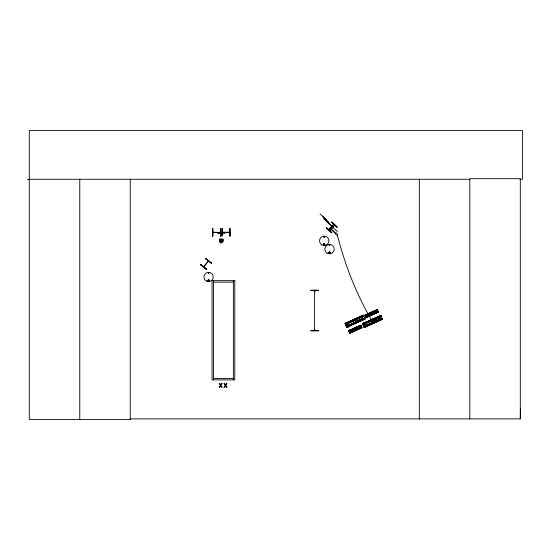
<?xml version="1.0" encoding="UTF-8"?>
<svg xmlns="http://www.w3.org/2000/svg" width="550" height="550" viewBox="0 0 550 550"><rect width="100%" height="100%" fill="white"/><g stroke="black" fill="none" stroke-linecap="round" stroke-linejoin="round"><path stroke-width="0.82" d="M519.929 179.252L522.5 179.252L522.5 130.556L29.274 130.556L29.274 419.444L130.322 419.444L130.254 418.88L520.307 418.88L520.382 408.437M314.834 290.668L314.882 291.472M314.572 329.684L314.875 330.488M314.572 329.766L314.909 330.357M208.374 273.144L208.821 273.082L208.416 273.192M323.854 236.968C325.174 235.73 323.95 238.494 323.964 236.706M324.418 237.016L324.026 237.077L324.321 236.796M324.713 244.441C323.819 242.619 323.606 245.706 324.61 244.53M329.106 245.238C330.172 243.884 329.718 246.709 329.154 245.149M329.292 245.183L329.622 245.438L329.512 245.011M329.024 252.45C331.086 254.327 329.147 251.185 329.395 252.154M221.148 242.034L222.681 240.962L221.609 239.429L220.076 240.501L221.148 242.034L221.416 240.522L221.341 240.941M221.416 240.522L221.609 239.429M204.311 266.296L203.637 266.722M208.141 261.656L207.817 261.394L208.464 261.25M331.313 227.508L331.657 227.026M349.216 331.719L349.827 331.76M204.325 266.406L204.002 266.152M222.31 232.231L223.19 232.567M208.986 280.706C206.814 281.229 209.846 278.974 208.732 280.974M329.897 252.808L329.512 253.028M200.578 264.791L200.839 264.468L206.642 269.136L206.381 269.459L200.578 264.791L206.401 269.431M205.762 258.349L205.501 258.672L211.303 263.333L211.564 263.01L205.741 258.376M203.686 266.661L208.251 260.982M212.877 232.471L213.029 232.169M219.567 232.169L219.464 232.506M229.756 232.526L222.434 232.567L222.468 232.189M223.142 232.485L223.039 232.196M229.653 232.471L222.31 232.492M220.529 241.746L221.244 240.893M221.512 240.57L222.228 239.718M320.018 213.881L328.989 222.276M322.431 216.136L326.721 220M326.473 227.617L326.184 227.92L331.643 232.98L331.904 232.698L326.473 227.617L331.87 232.739M328.584 229.591L333.664 224.159M328.811 229.804L333.967 224.441M329.491 230.443L334.613 225.046L329.567 230.512M329.794 230.725L334.847 225.266M336.985 227.267L337.274 226.964L331.815 221.904L331.554 222.186L337.026 227.232L331.623 222.111M335.266 234.286L336.538 232.932M336.469 235.421L337.741 234.059M314.841 291.418L314.861 290.771M314.834 330.433L314.834 329.759M203.968 266.784L208.519 261.154M314.579 290.668L314.579 330.433M331.746 227.886L332.173 227.425L331.712 226.999M363.378 315.095L345.008 323.393L346.796 327.305L365.152 318.993L363.378 315.095L345.043 323.476M345.139 323.689L363.495 315.363M363.578 315.549L345.242 323.909L363.619 315.631M365.056 315.047L377.286 309.471L378.469 312.07L366.217 317.597L365.028 314.992M346.081 323.723L355.252 319.557L346.108 323.792M359.081 317.831L356.792 318.883L359.123 317.914M360.621 317.157L363.674 315.755M365.118 315.191L377.362 309.636M360.649 317.226L363.715 315.844M377.417 309.76L365.166 315.288L377.438 309.801M345.428 324.314L363.777 315.989M346.968 323.661L355.389 319.859M356.922 319.165L359.219 318.127M360.745 317.439L363.811 316.058M365.248 315.487L377.486 309.911M347.036 323.812L355.458 320.011M356.991 319.316L359.288 318.278L357.026 319.399M363.88 316.209L360.814 317.591L363.914 316.291M377.547 310.056L365.303 315.604L377.568 310.097M347.071 323.874L355.493 320.093M365.386 315.789L377.616 310.2M345.675 324.823L346.143 325.861M365.475 315.947L365.784 316.642M366.63 316.47L378.111 311.272M365.929 316.958L378.139 311.327M365.949 317.006L378.194 311.451M366.788 316.814L378.249 311.575M346.252 326.116L363.089 318.512M378.311 311.712L366.059 317.247L378.338 311.768M346.363 326.343L364.76 318.12M366.142 317.426L378.4 311.912M366.211 317.591L378.448 312.015M347.985 325.868L364.829 318.271M346.493 326.645L364.856 318.333M346.555 326.769L364.932 318.498M346.589 326.858L364.959 318.56M346.754 327.222L365.124 318.931M362.512 323.716L380.882 315.425M362.677 324.087L381.047 315.789M362.711 324.17L380.311 316.202M362.773 324.294L380.373 316.346M348.604 330.804L360.855 325.277L348.611 330.832M362.808 324.376L379.617 316.711M348.659 330.935L360.938 325.456M362.876 324.528L381.274 316.298M349.491 330.729L360.979 325.552M348.789 331.224L361.047 325.696L348.81 331.272M372.921 320.251L364.533 324.122L372.962 320.334M374.454 319.564L376.777 318.594L374.488 319.646M381.342 316.449L378.311 317.9L381.377 316.532M350.412 330.736L360.346 326.184M363.138 325.071L363.605 326.109M348.968 331.588L349.278 332.282M361.604 326.913L350.13 332.111L361.632 326.968M349.442 332.647L361.68 327.071M349.491 332.75L361.831 327.408M365.255 325.683L373.67 321.867M375.203 321.173L377.506 320.155M379.033 319.461L380.559 318.752M365.289 325.751L373.704 321.949M375.237 321.255L380.593 318.835M365.358 325.896L373.773 322.094M375.306 321.406L380.662 318.986M349.642 333.087L361.879 327.511M363.839 326.618L382.209 318.326M349.69 333.183L361.941 327.656L360.772 325.098L348.521 330.632L349.718 333.245L361.962 327.697M363.956 326.872L382.332 318.594M364.018 327.016L382.388 318.725M364.121 327.25L382.504 318.986M364.224 327.463L382.587 319.172M220.137 241.182L221.176 240.804M221.574 240.659L222.619 240.274M222.393 232.231L229.735 232.148L229.082 232.485M229.082 232.107L228.924 232.526M208.601 272.738C207.728 274.202 209.419 272.69 208.924 272.958M349.821 331.808L349.718 331.451M212.438 228.621L212.857 228.621L212.898 236.06L212.486 236.06L212.438 228.621L212.52 236.06M220.296 228.573L220.708 228.566L220.756 236.012L220.344 236.012M230.189 236.032L229.776 236.032L229.728 228.594L230.141 228.587L230.154 236.032M212.953 232.21L220.316 232.423L213.036 232.506M214.528 232.43L218.797 232.403M310.984 290.283L318.423 290.235L318.429 290.647L310.984 290.696L310.984 290.283L318.423 290.269M310.984 290.593L318.423 290.544M310.984 330.639L318.429 330.591M318.429 330.866L310.991 330.949L310.984 330.536L318.429 330.488L318.429 330.901M27.5 179.458L29.274 179.451M29.274 179.252L469.824 179.252M213.503 282.109L233.351 282.109M213.503 378.434L233.351 378.434M220.076 240.501L221.169 240.694M221.588 240.769L222.681 240.962M205.569 258.589L211.365 263.251M200.805 264.509L206.607 269.177M220.364 239.883L221.217 240.591M221.54 240.866L222.393 241.581M332.303 226.105L332.558 226.889L323.696 218.508L332.778 226.655M326.714 221.664L337.356 231.619M331.712 226.854L332.31 227.425M331.499 227.081L332.104 227.652M331.354 227.232L331.959 227.803M331.141 227.459L331.746 228.023M336.043 233.454L331.512 229.219L331.224 229.529L335.754 233.764M330.096 228.037L331.444 229.295M329.959 228.188L331.299 229.446M365.723 316.078L366.217 315.886M363.516 325.263L363.777 325.648L364.1 325.002L364.444 325.394L364.258 324.857M346.046 325.022L346.308 325.407L346.637 324.754L346.974 325.153L346.796 324.734M379.094 316.449L380.627 319.839M376.118 310.193L377.135 312.455M375.286 310.571L376.31 312.833M377.85 317.006L379.383 320.403M374.041 311.135L375.066 313.397M375.987 317.852L377.52 321.241M372.934 311.63L373.959 313.892M371.69 312.187L372.714 314.449M374.33 318.594L375.863 321.984M372.467 319.433L374 322.829M366.362 314.6L367.379 316.862M365.839 314.38L367.201 317.398M365.743 314.421L367.104 317.439M366.217 315.803L366.382 316.161M361.632 316.202L363.165 319.591M364.471 323.049L366.004 326.439M363.688 322.719L365.729 327.243M363.55 322.788L365.592 327.305M364.244 324.933L364.43 325.359L364.258 324.974M360.388 316.766L361.921 320.155M358.524 317.604L360.051 321.001M356.868 318.354L358.394 321.743M359.611 325.841L360.635 328.103M358.779 326.212L359.803 328.474M354.998 319.192L356.531 322.582M357.541 326.776L358.559 329.038M356.434 327.271L357.452 329.532M355.19 327.827L356.207 330.089M347.009 322.809L348.535 326.198M349.855 330.241L350.879 332.502M346.225 322.479L348.267 327.002M346.087 322.541L348.123 327.064M349.339 330.021L350.701 333.039M349.243 330.069L350.604 333.08M220.928 239.484L221.306 240.529M221.451 240.928L221.829 241.972M229.749 228.594L229.879 236.032M220.674 228.566L220.722 236.012M220.399 228.573L220.447 236.012L220.344 228.573M212.754 228.621L212.795 236.06M520.307 418.88L520.307 178.688L469.824 178.688L469.824 418.88M419.334 179.252L419.334 419.444M233.351 280.658L233.351 379.878M213.503 280.658L213.503 379.878M130.247 179.252L130.247 419.444M79.764 179.252L79.764 419.444M373.319 323.132A155.932 70.593 72 0 1 337.274 234.561M207.955 280.308C208.773 282.872 209.942 278.506 207.955 280.308M323.579 244.131C324.397 246.689 325.566 242.33 323.579 244.131M328.866 252.409C329.684 254.966 330.853 250.601 328.866 252.409M355.809 328.488C356.269 330.646 357.582 327.168 355.809 328.488M372.309 312.847C372.769 315.006 374.089 311.527 372.309 312.847M221.616 383.405L220.66 384.952L219.725 383.405L219.127 383.405L220.337 385.371L219.086 387.337L219.656 387.337L220.626 385.763L221.588 387.337L222.186 387.337L220.949 385.344L222.179 383.405L221.616 383.405M226.442 383.405L225.493 384.952L224.551 383.405L223.953 383.405L225.163 385.371L223.919 387.337L224.482 387.337L225.459 385.763L226.414 387.337L227.012 387.337L225.782 385.344L227.012 383.405L226.442 383.405M219.787 239.016C217.663 248.6 229.542 237.627 219.787 239.016M365.028 318.711L346.672 327.037L365.056 318.773M380.841 315.343L362.478 323.654L364.258 327.546L382.621 319.241L380.841 315.343M380.944 315.576L362.581 323.868L380.957 315.604M222.289 228.642L221.877 228.642L221.925 236.081L222.337 236.081L222.289 228.642M225.012 232.973L217.69 233.056L225.012 232.973M234.795 280.658L212.059 280.658L212.059 379.878L234.795 379.878L234.795 280.658M347.036 325.146L346.796 324.617L347.009 325.16M327.161 253.179A4.709 4.709 0 0 0 334.214 249.102A4.709 4.709 0 0 0 327.161 245.025A4.709 4.709 0 0 0 327.161 253.179M329.003 253.089A0.722 0.722 0 0 0 330.206 252.766A0.722 0.722 0 0 0 329.326 251.886A0.722 0.722 0 0 0 329.003 253.089M321.874 244.908A4.709 4.709 0 0 0 328.934 240.831A4.709 4.709 0 0 0 321.874 236.754A4.709 4.709 0 0 0 321.874 244.908M323.716 244.819A0.722 0.722 0 0 0 324.919 244.496A0.722 0.722 0 0 0 324.039 243.609A0.722 0.722 0 0 0 323.716 244.819M373.684 321.379A0.825 0.825 0 0 0 374.983 320.794A0.825 0.825 0 0 0 373.821 319.956A0.825 0.825 0 0 0 373.684 321.379M356.214 321.138A0.825 0.825 0 0 0 357.521 320.547A0.825 0.825 0 0 0 356.359 319.715A0.825 0.825 0 0 0 356.214 321.138M206.278 281.036A4.647 4.647 0 0 0 213.256 277.007A4.647 4.647 0 0 0 206.278 272.979A4.647 4.647 0 0 0 206.278 281.036M208.093 280.995A0.722 0.722 0 0 0 209.296 280.672A0.722 0.722 0 0 0 208.416 279.785A0.722 0.722 0 0 0 208.093 280.995"/></g></svg>
